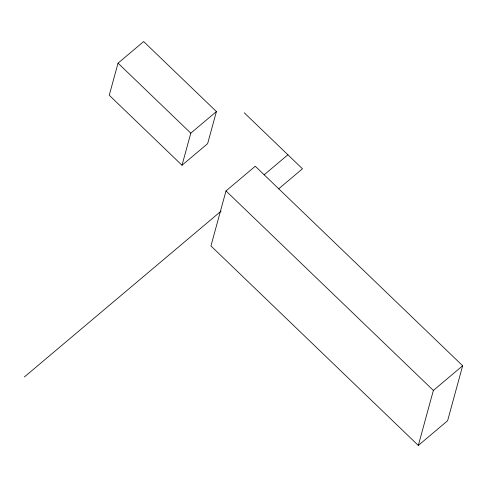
<?xml version="1.0" encoding="UTF-8"?>
<svg xmlns="http://www.w3.org/2000/svg" width="487" height="487" viewBox="0 0 487 487"><rect width="100%" height="100%" fill="white"/><g stroke="black" fill="none" stroke-linecap="round" stroke-linejoin="round"><path stroke-width="0.73" d="M118.037 63.158L109.252 95.251L182.016 165.251L207.639 143.647L216.417 111.56L143.659 41.559L118.037 63.158L190.794 133.158L182.016 165.251M225.992 190.928L210.944 245.941L418.315 445.441L447.602 420.756L462.65 365.743L255.279 166.237L225.992 190.928L433.369 390.434L418.315 445.441M190.794 133.158L216.417 111.56M24.35 376.981L221.147 211.072M264.1 174.857L287.902 154.787M278.613 188.889L302.457 168.788L244.243 112.789M433.369 390.434L462.65 365.743"/></g></svg>
